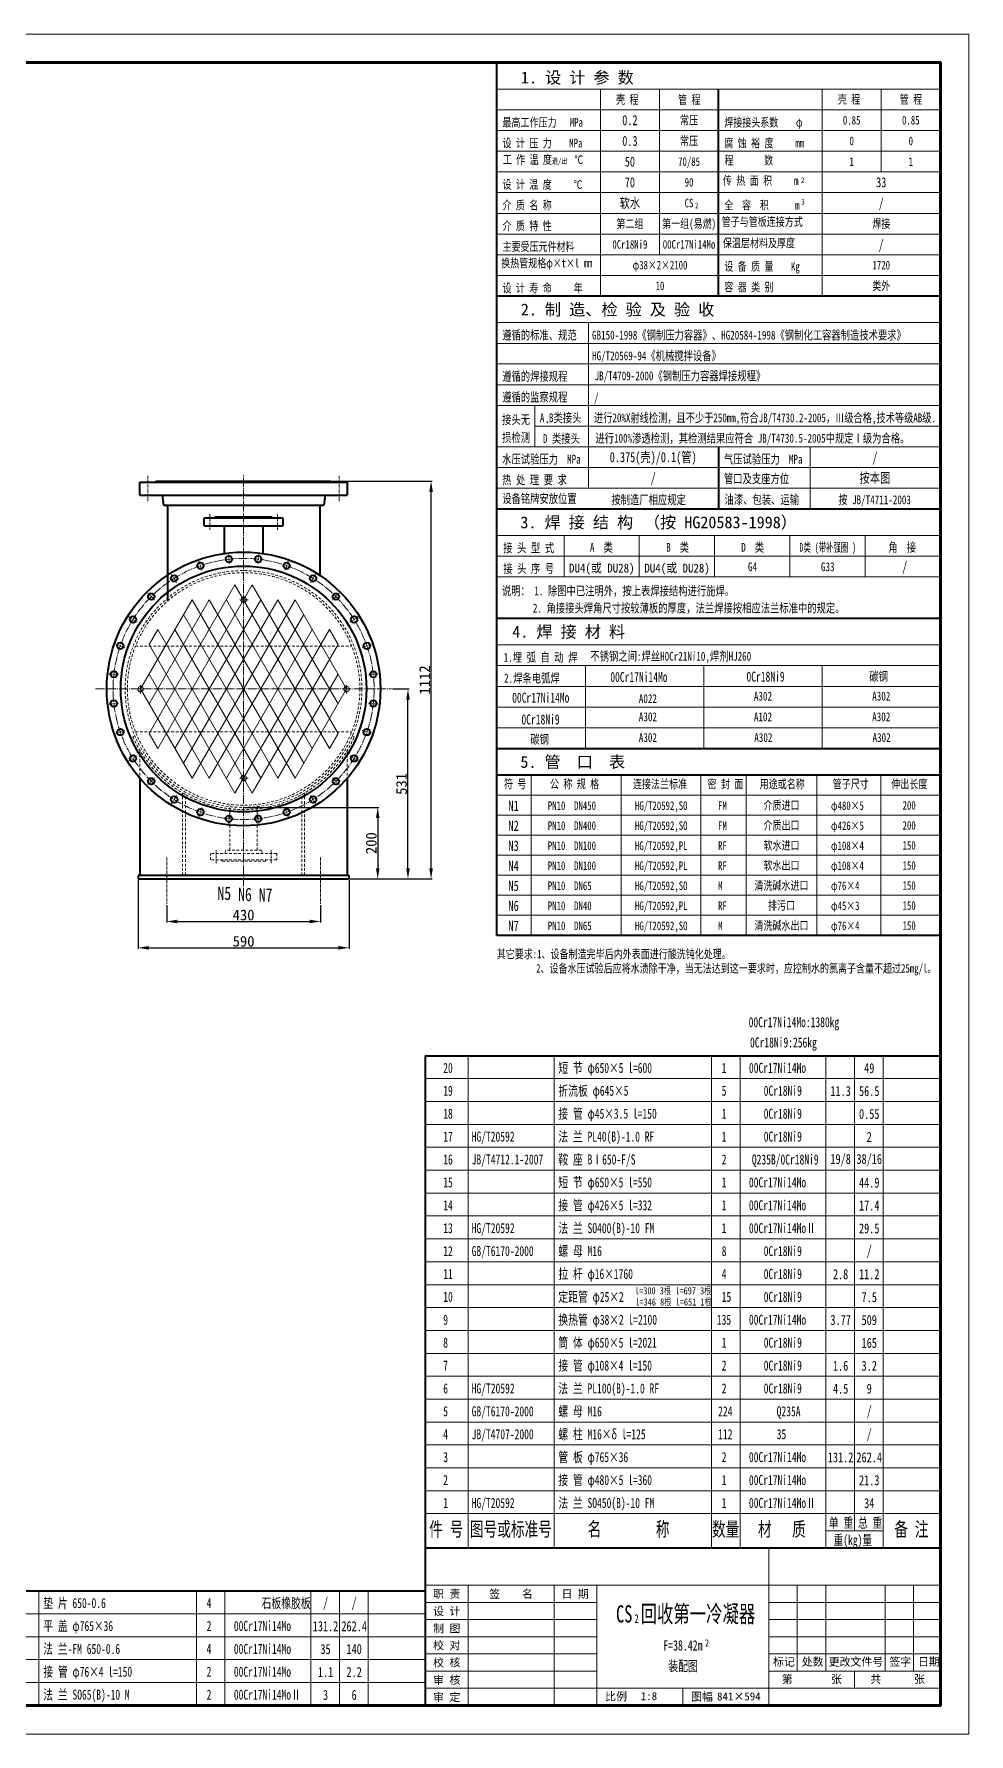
# Model space of a CAD drawing. Extents: x 588 to 8327, y -3799 to 953.
# Drawn here: x 5713 to 8327, y -3799 to 953 of the extents above; entities that cross this region are included whole.
import ezdxf
from ezdxf.enums import TextEntityAlignment as Align

# ---------------------------------------------------------------- set-up
doc = ezdxf.new("R2010")
doc.units = 0
doc.header["$LTSCALE"] = 10
doc.header["$PDMODE"] = 1
for name, pattern in [('XX-L', [1.25, 0.75, -0.5]), ('XX-S', [0.5, 0.3, -0.2]), ('ZXX-L', [3.28, 2.5, -0.3, 0.18, -0.3]), ('ZXX-S', [1.27, 0.75, -0.2, 0.12, -0.2])]:
    doc.linetypes.add(name, pattern=pattern)
doc.layers.get('Defpoints').update_dxf_attribs({"linetype": 'CONTINUOUS'})
for name, color, linetype, lineweight in [('A 粗实线', 1, 'CONTINUOUS', 40), ('B 细实线', 7, 'CONTINUOUS', 18), ('C 文 字', 2, 'CONTINUOUS', 20), ('D 短中心线', 3, 'ZXX-S', 18), ('E 长中心线', 3, 'ZXX-L', 18), ('F 短虚线', 6, 'XX-S', 20), ('G 长虚线', 6, 'XX-L', 20), ('J 标注尺寸', 2, 'CONTINUOUS', 18)]:
    doc.layers.add(name, color=color, linetype=linetype, lineweight=lineweight)
doc.styles.add('HZTXT', font='SIMFANG.TTF', dxfattribs={"width": 0.75})
doc.styles.get("Standard").update_dxf_attribs({"font": 'SIMFANG.TTF'})
doc.styles.add('标题中文', font='SIMFANG.TTF', dxfattribs={"width": 0.7})
doc.dimstyles.new('通用标注4.0', dxfattribs={"dimtxt": 30, "dimasz": 30, "dimexe": 3, "dimexo": 3, "dimgap": 3, "dimtad": 1, "dimdec": 0, "dimzin": 0, "dimdsep": 46, "dimtxsty": 'Standard', "dimcen": 3, "dimadec": 0, "dimazin": 0, "dimtfac": 0.375, "dimtdec": 0, "dimtmove": 2, "dimatfit": 3, "dimfxl": 0, "dimtzin": 0, "dimarcsym": 0})

# ---------------------------------------------------------------- blocks, each defined once
blk = doc.blocks.new('*D88')
at = {"layer": 'Defpoints', "color": 0}
for p in [(6083.6, -1478.4), (6513.6, -1478.4), (6513.6, -1527.4)]:
    blk.add_point(p, dxfattribs=at)
at = {"layer": 'J 标注尺寸', "color": 0, "lineweight": -2}
for p, q in [((6083.6, -1481.4), (6083.6, -1530.4)), ((6513.6, -1481.4), (6513.6, -1530.4)), ((6113.6, -1527.4), (6483.6, -1527.4))]:
    blk.add_line(p, q, dxfattribs=at)
at = {"layer": 'J 标注尺寸', "color": 0}
for points in [[(6113.6, -1522.4), (6113.6, -1532.4), (6083.6, -1527.4)], [(6483.6, -1522.4), (6483.6, -1532.4), (6513.6, -1527.4)]]:
    blk.add_solid(points, dxfattribs=at)
at = {"layer": 'J 标注尺寸', "color": 0, "insert": (6298.6, -1509.4), "char_height": 30, "attachment_point": 5}
blk.add_mtext('430', dxfattribs=at)
blk = doc.blocks.new('*D89')
at = {"layer": 'Defpoints', "color": 0}
for p in [(6003.6, -1408.4), (6593.6, -1408.4), (6593.6, -1601)]:
    blk.add_point(p, dxfattribs=at)
at = {"layer": 'J 标注尺寸', "color": 0, "lineweight": -2}
for p, q in [((6003.6, -1411.4), (6003.6, -1604)), ((6593.6, -1411.4), (6593.6, -1604)), ((6033.6, -1601), (6563.6, -1601))]:
    blk.add_line(p, q, dxfattribs=at)
at = {"layer": 'J 标注尺寸', "color": 0}
for points in [[(6033.6, -1596), (6033.6, -1606), (6003.6, -1601)], [(6563.6, -1596), (6563.6, -1606), (6593.6, -1601)]]:
    blk.add_solid(points, dxfattribs=at)
at = {"layer": 'J 标注尺寸', "color": 0, "insert": (6298.6, -1583), "char_height": 30, "attachment_point": 5}
blk.add_mtext('590', dxfattribs=at)
blk = doc.blocks.new('*D90')
at = {"layer": 'Defpoints', "color": 0}
for p in [(6298.6, -1208.4), (6593.6, -1408.4), (6673.6, -1408.4)]:
    blk.add_point(p, dxfattribs=at)
at = {"layer": 'J 标注尺寸', "color": 0, "lineweight": -2}
for p, q in [((6301.6, -1208.4), (6676.6, -1208.4)), ((6673.6, -1238.4), (6673.6, -1378.4)), ((6596.6, -1408.4), (6676.6, -1408.4))]:
    blk.add_line(p, q, dxfattribs=at)
at = {"layer": 'J 标注尺寸', "color": 0}
for points in [[(6668.6, -1238.4), (6678.6, -1238.4), (6673.6, -1208.4)], [(6668.6, -1378.4), (6678.6, -1378.4), (6673.6, -1408.4)]]:
    blk.add_solid(points, dxfattribs=at)
at = {"layer": 'J 标注尺寸', "color": 0, "insert": (6655.6, -1308.4), "char_height": 30, "attachment_point": 5, "rotation": 90}
blk.add_mtext('200', dxfattribs=at)
blk = doc.blocks.new('*D109')
at = {"layer": 'Defpoints', "color": 0}
for p in [(6712.3, -877.4), (6758.2, -877.4), (6593.6, -1408.4)]:
    blk.add_point(p, dxfattribs=at)
at = {"layer": 'J 标注尺寸', "color": 0, "lineweight": -2}
for p, q in [((6715.3, -877.4), (6761.2, -877.4)), ((6758.2, -1378.4), (6758.2, -907.4)), ((6596.6, -1408.4), (6761.2, -1408.4))]:
    blk.add_line(p, q, dxfattribs=at)
at = {"layer": 'J 标注尺寸', "color": 0}
for points in [[(6753.2, -907.4), (6763.2, -907.4), (6758.2, -877.4)], [(6753.2, -1378.4), (6763.2, -1378.4), (6758.2, -1408.4)]]:
    blk.add_solid(points, dxfattribs=at)
at = {"layer": 'J 标注尺寸', "color": 0, "insert": (6740.2, -1142.9), "char_height": 30, "attachment_point": 5, "rotation": 90}
blk.add_mtext('531', dxfattribs=at)
blk = doc.blocks.new('*D110')
at = {"layer": 'Defpoints', "color": 0}
for p in [(6543.6, -296.4), (6822.7, -296.4), (6593.6, -1408.4)]:
    blk.add_point(p, dxfattribs=at)
at = {"layer": 'J 标注尺寸', "color": 0, "lineweight": -2}
for p, q in [((6546.6, -296.4), (6825.7, -296.4)), ((6822.7, -1378.4), (6822.7, -326.4)), ((6596.6, -1408.4), (6825.7, -1408.4))]:
    blk.add_line(p, q, dxfattribs=at)
at = {"layer": 'J 标注尺寸', "color": 0}
for points in [[(6817.7, -326.4), (6827.7, -326.4), (6822.7, -296.4)], [(6817.7, -1378.4), (6827.7, -1378.4), (6822.7, -1408.4)]]:
    blk.add_solid(points, dxfattribs=at)
at = {"layer": 'J 标注尺寸', "color": 0, "insert": (6804.7, -852.4), "char_height": 30, "attachment_point": 5, "rotation": 90}
blk.add_mtext('1112', dxfattribs=at)

msp = doc.modelspace()

# ---------------------------------------------------------------- linework, layer by layer
at = {"layer": 'A 粗实线'}
for p, q in [((7006.6, -1566.1), (7006.6, 873.4)), ((7626.6, 220.6), (7626.6, 799)), ((8246.6, 220.6), (7006.6, 220.6)), ((7626.6, -200.5), (7626.6, -374.1)), ((6008.6, -299.4), (6588.6, -299.4)), ((6008.6, -335.4), (6008.6, -299.4)), ((6053.6, -296.4), (6543.6, -296.4)), ((6053.6, -299.4), (6053.6, -296.4)), ((6543.6, -296.4), (6543.6, -299.4)), ((6588.6, -299.4), (6588.6, -335.4)), ((6008.6, -335.4), (6588.6, -335.4)), ((6070.6, -335.4), (6074.3, -363.4)), ((6074.3, -363.4), (6522.8, -363.4)), ((6085.6, -363.4), (6085.6, -631.9)), ((6511.6, -363.4), (6511.6, -559.7)), ((6526.6, -335.4), (6522.8, -363.4)), ((7006.6, -374.1), (8246.6, -374.1)), ((6188.6, -399.4), (6408.6, -399.4)), ((6188.6, -421.4), (6188.6, -399.4)), ((6188.6, -421.4), (6408.6, -421.4)), ((6219.6, -396.4), (6377.6, -396.4)), ((6219.6, -399.4), (6219.6, -396.4)), ((6244.6, -421.4), (6244.6, -498.7)), ((6352.6, -421.4), (6352.6, -498.7)), ((6377.6, -396.4), (6377.6, -399.4)), ((6408.6, -399.4), (6408.6, -421.4)), ((7006.6, -679.9), (8246.6, -679.9)), ((7006.6, -1043.7), (8246.6, -1043.7)), ((6008.6, -1126.8), (6008.6, -1398.4)), ((6588.6, -1126.8), (6588.6, -1398.4)), ((8246.6, -1118.1), (7006.6, -1118.1)), ((6003.6, -1398.4), (6003.6, -1408.4)), ((6593.6, -1398.4), (6003.6, -1398.4)), ((6003.6, -1408.4), (6593.6, -1408.4)), ((6593.6, -1408.4), (6593.6, -1398.4)), ((8246.6, -1566.1), (7006.6, -1566.1)), ((6806.6, -1902.6), (6806.6, -3278.6)), ((6806.6, -1902.6), (8246.6, -1902.6)), ((6806.6, -3278.6), (8246.6, -3278.6)), ((5366.6, -3398.6), (6806.6, -3398.6))]:
    msp.add_line(p, q, dxfattribs=at)
at = {"layer": 'A 粗实线', "color": 1}
msp.add_line((6806.6, -3278.6), (6806.6, -3718.6), dxfattribs=at)
at = {"layer": 'A 粗实线', "color": 5, "lineweight": 60}
msp.add_lwpolyline([(1798.6, -3718.6), (8246.6, -3718.6), (8246.6, 873.4), (1798.6, 873.4)], close=True, dxfattribs=at)
at = {"layer": 'A 粗实线'}
for centre, radius in [((6298.6, -877.4), 382.5), ((6257.7, -514.7), 9), ((6339.5, -514.7), 9), ((6298.6, -877.4), 343.5), ((6104.4, -568.3), 9), ((6178, -532.9), 9), ((6419.1, -532.9), 9), ((6492.8, -568.3), 9), ((6040.5, -619.3), 9), ((6556.7, -619.3), 9), ((5989.5, -683.2), 9), ((6607.6, -683.2), 9), ((5954.1, -756.8), 9), ((6643.1, -756.8), 9), ((5935.9, -836.5), 9), ((6661.3, -836.5), 9), ((5935.9, -918.3), 9), ((6661.3, -918.3), 9), ((5954.1, -997.9), 9), ((6643.1, -997.9), 9), ((5989.5, -1071.6), 9), ((6607.6, -1071.6), 9), ((6040.5, -1135.5), 9), ((6556.7, -1135.5), 9), ((6104.4, -1186.4), 9), ((6492.8, -1186.4), 9), ((6178, -1221.9), 9), ((6257.7, -1240.1), 9), ((6339.5, -1240.1), 9), ((6419.1, -1221.9), 9)]:
    msp.add_circle(centre, radius, dxfattribs=at)
at = {"layer": 'B 细实线'}
for p, q in [((7006.6, 799), (8246.6, 799)), ((7296, 798.3), (7296, 220.6)), ((7461.3, 799), (7461.3, 336.3)), ((7916, 220.6), (7916, 799)), ((8081.3, 799), (8081.3, 567.8)), ((7006.6, 741.4), (8246.6, 741.4)), ((7006.6, 683.5), (8246.6, 683.5)), ((7006.6, 625.7), (8246.6, 625.7)), ((7006.6, 567.8), (8246.6, 567.8)), ((7006.6, 509.9), (8246.6, 509.9)), ((7006.6, 452.1), (8246.6, 452.1)), ((7006.6, 394.2), (8246.6, 394.2)), ((7006.6, 336.3), (8246.6, 336.3)), ((8246.6, 278.5), (7006.6, 278.5)), ((7006.6, 146.5), (8246.6, 146.5)), ((7262.9, -316.5), (7262.9, 146.5)), ((7006.6, 88.6), (8246.6, 88.6)), ((7006.6, 31), (8246.6, 31)), ((7006.6, -26.9), (8246.6, -26.9)), ((7006.6, -84.7), (8246.6, -84.7)), ((7113.1, -84.7), (7113.1, -200.5)), ((7146.4, -129.5), (7148.8, -133.6)), ((7113.1, -142.6), (8246.6, -142.6)), ((7006.6, -200.5), (8246.6, -200.5)), ((7882.9, -374.1), (7882.9, -200.5)), ((7006.6, -258.3), (8246.6, -258.3)), ((7006.6, -316.2), (8246.6, -316.2)), ((7006.6, -448.5), (8246.6, -448.5)), ((7194.4, -448.5), (7194.4, -564.2)), ((7404.8, -564.2), (7404.8, -448.5)), ((7615.2, -448.5), (7615.2, -564.2)), ((7825.6, -564.2), (7825.6, -448.5)), ((8036, -448.5), (8036, -564.2)), ((7006.6, -506.3), (8246.6, -506.3)), ((7006.6, -564.2), (8246.6, -564.2)), ((6274.6, -586.4), (6034.6, -1002.1)), ((6322.6, -586.4), (6058.6, -1043.7)), ((6274.6, -586.4), (6538.6, -1043.7)), ((6322.6, -586.4), (6562.6, -1002.1)), ((6154.6, -628), (6010.6, -877.4)), ((6202.6, -628), (6034.6, -919)), ((6346.6, -628), (6106.6, -1043.7)), ((6394.6, -628), (6130.6, -1085.2)), ((6442.6, -628), (6154.6, -1126.8)), ((6154.6, -628), (6442.6, -1126.8)), ((6202.6, -628), (6466.6, -1085.2)), ((6250.6, -628), (6490.6, -1043.7)), ((6394.6, -628), (6562.6, -919)), ((6442.6, -628), (6586.6, -877.4)), ((6058.6, -711.1), (6034.6, -752.7)), ((6058.6, -711.1), (6322.6, -1168.4)), ((6106.6, -711.1), (6346.6, -1126.8)), ((6130.6, -669.5), (6394.6, -1126.8)), ((6466.6, -669.5), (6202.6, -1126.8)), ((6490.6, -711.1), (6250.6, -1126.8)), ((6538.6, -711.1), (6274.6, -1168.4)), ((6538.6, -711.1), (6562.6, -752.7)), ((6034.6, -752.7), (6274.6, -1168.4)), ((6562.6, -752.7), (6322.6, -1168.4)), ((7006.6, -754.3), (8246.6, -754.3)), ((6034.6, -835.8), (6202.6, -1126.8)), ((6562.6, -835.8), (6394.6, -1126.8)), ((7006.6, -812.2), (8246.6, -812.2)), ((7254.6, -1043.7), (7254.6, -812.2)), ((7585.3, -1043.7), (7585.3, -812.2)), ((7916, -1043.7), (7916, -812.2)), ((6010.6, -877.4), (6154.6, -1126.8)), ((6586.6, -877.4), (6442.6, -1126.8)), ((7006.6, -870.1), (8246.6, -870.1)), ((8246.6, -927.9), (7006.6, -927.9)), ((7006.6, -985.8), (8246.6, -985.8)), ((6034.6, -1002.1), (6058.6, -1043.7)), ((6562.6, -1002.1), (6538.6, -1043.7)), ((7102.6, -1118.1), (7102.6, -1566.1)), ((7353.8, -1118.1), (7353.8, -1566.1)), ((7577.3, -1118.1), (7577.3, -1566.1)), ((7703.7, -1118.1), (7703.7, -1566.1)), ((7901.6, -1118.1), (7901.6, -1566.1)), ((8080.2, -1118.1), (8080.2, -1566.1)), ((8246.6, -1174.1), (7006.6, -1174.1)), ((8246.6, -1230.1), (7006.6, -1230.1)), ((8246.6, -1286.1), (7006.6, -1286.1)), ((8246.6, -1342.1), (7006.6, -1342.1)), ((8246.6, -1398.1), (7006.6, -1398.1)), ((8246.6, -1454.1), (7006.6, -1454.1)), ((8246.6, -1510.1), (7006.6, -1510.1)), ((6926.6, -3278.6), (6926.6, -1902.6)), ((7166.6, -3278.6), (7166.6, -1902.6)), ((7606.6, -3278.6), (7606.6, -1902.6)), ((7686.6, -3278.6), (7686.6, -1902.6)), ((7926.6, -3278.6), (7926.6, -1902.6)), ((8006.6, -3230.6), (8006.6, -1902.6)), ((8086.6, -3278.6), (8086.6, -1902.6)), ((6806.6, -1966.6), (8246.6, -1966.6)), ((6806.6, -2030.6), (8246.6, -2030.6)), ((6806.6, -2094.6), (8246.6, -2094.6)), ((6806.6, -2158.6), (8246.6, -2158.6)), ((6806.6, -2222.6), (8246.6, -2222.6)), ((6806.6, -2286.6), (8246.6, -2286.6)), ((6806.6, -2350.6), (8246.6, -2350.6)), ((6806.6, -2414.6), (8246.6, -2414.6)), ((6806.6, -2478.6), (8246.6, -2478.6)), ((6806.6, -2542.6), (8246.6, -2542.6)), ((6806.6, -2606.6), (8246.6, -2606.6)), ((6806.6, -2670.6), (8246.6, -2670.6)), ((6806.6, -2734.6), (8246.6, -2734.6)), ((6806.6, -2798.6), (8246.6, -2798.6)), ((6806.6, -2862.6), (8246.6, -2862.6)), ((6806.6, -2926.6), (8246.6, -2926.6)), ((6806.6, -2990.6), (8246.6, -2990.6)), ((6806.6, -3054.6), (8246.6, -3054.6)), ((6806.6, -3118.6), (8246.6, -3118.6)), ((6806.6, -3182.6), (8246.6, -3182.6)), ((7926.6, -3230.6), (8086.6, -3230.6)), ((7766.6, -3278.6), (7766.6, -3718.6)), ((5726.6, -3718.6), (5726.6, -3398.6)), ((6166.6, -3718.6), (6166.6, -3398.6)), ((6246.6, -3718.6), (6246.6, -3398.6)), ((6486.6, -3718.6), (6486.6, -3398.6)), ((6566.6, -3718.6), (6566.6, -3398.6)), ((6646.6, -3718.6), (6646.6, -3398.6)), ((6806.6, -3382.6), (8246.6, -3382.6)), ((6926.6, -3382.6), (6926.6, -3718.6)), ((7166.6, -3382.6), (7166.6, -3718.6)), ((7286.6, -3382.6), (7286.6, -3718.6)), ((7846.6, -3382.6), (7846.6, -3622.6)), ((7926.6, -3382.6), (7926.6, -3622.6)), ((8091.8, -3382.6), (8091.8, -3622.6)), ((8171.8, -3382.6), (8171.8, -3622.6)), ((5366.6, -3462.6), (6806.6, -3462.6)), ((6806.6, -3430.6), (7286.6, -3430.6)), ((7766.6, -3430.6), (8246.6, -3430.6)), ((6806.6, -3478.6), (7286.6, -3478.6)), ((7766.6, -3478.6), (8246.6, -3478.6)), ((5366.6, -3526.6), (6806.6, -3526.6)), ((6806.6, -3526.6), (7286.6, -3526.6)), ((7766.6, -3526.6), (8246.6, -3526.6)), ((5366.6, -3590.6), (6806.6, -3590.6)), ((6806.6, -3574.6), (7286.6, -3574.6)), ((7766.6, -3574.6), (8246.6, -3574.6)), ((5366.6, -3654.6), (6806.6, -3654.6)), ((6806.6, -3622.6), (7286.6, -3622.6)), ((7766.6, -3622.6), (8246.6, -3622.6)), ((8006.6, -3670.6), (8006.6, -3622.6)), ((6806.6, -3670.6), (8246.6, -3670.6)), ((7526.6, -3670.6), (7526.6, -3718.6))]:
    msp.add_line(p, q, dxfattribs=at)
msp.add_lwpolyline([(1598.6, -3798.6), (8326.6, -3798.6), (8326.6, 953.4), (1598.6, 953.4)], close=True, dxfattribs=at)
at = {"layer": 'D 短中心线'}
for p, q in [((6031.1, -281.4), (6031.1, -353.4)), ((6566.1, -281.4), (6566.1, -353.4)), ((6204.1, -388.4), (6204.1, -432.4)), ((6393.1, -388.4), (6393.1, -432.4)), ((6173.6, -520.3), (6182.5, -545.5)), ((6256.2, -501.4), (6259.2, -528)), ((6341, -501.4), (6338, -528)), ((6423.6, -520.3), (6414.7, -545.5)), ((6097.3, -557), (6111.5, -579.6)), ((6499.9, -557), (6485.7, -579.6)), ((6031.1, -609.9), (6049.9, -628.7)), ((6566.1, -609.9), (6547.2, -628.7)), ((6311.4, -628), (6285.8, -628)), ((5978.2, -676.1), (6000.8, -690.3)), ((6619, -676.1), (6596.3, -690.3)), ((5941.5, -752.4), (5966.7, -761.3)), ((6655.7, -752.4), (6630.5, -761.3)), ((5922.6, -835), (5949.2, -838)), ((6674.6, -835), (6648, -838)), ((6010.6, -890.2), (6010.6, -864.6)), ((6586.6, -890.2), (6586.6, -864.6)), ((5922.6, -919.8), (5949.2, -916.8)), ((6674.6, -919.8), (6648, -916.8)), ((5941.5, -1002.4), (5966.7, -993.5)), ((6655.7, -1002.4), (6630.5, -993.5)), ((5978.2, -1078.7), (6000.8, -1064.5)), ((6619, -1078.7), (6596.3, -1064.5)), ((6031.1, -1144.9), (6049.9, -1126)), ((6311.4, -1126.8), (6285.8, -1126.8)), ((6566.1, -1144.9), (6547.2, -1126)), ((6097.3, -1197.8), (6111.5, -1175.1)), ((6499.9, -1197.8), (6485.7, -1175.1)), ((6173.6, -1234.5), (6182.5, -1209.3)), ((6256.2, -1253.4), (6259.2, -1226.8)), ((6341, -1253.4), (6338, -1226.8)), ((6423.6, -1234.5), (6414.7, -1209.3)), ((6221.8, -1364.4), (6221.8, -1328.4)), ((6375.3, -1364.4), (6375.3, -1328.4)), ((6083.6, -1348.4), (6083.6, -1478.4)), ((6513.6, -1348.4), (6513.6, -1478.4))]:
    msp.add_line(p, q, dxfattribs=at)
at = {"layer": 'E 长中心线'}
for p, q in [((6298.6, -1428.4), (6298.6, -279.2)), ((5884.8, -877.4), (6712.3, -877.4))]:
    msp.add_line(p, q, dxfattribs=at)
msp.add_circle((6298.6, -877.4), 365, dxfattribs=at)
at = {"layer": 'F 短虚线'}
for centre in [(6298.6, -628), (6010.6, -877.4), (6586.6, -877.4), (6298.6, -1126.8)]:
    msp.add_circle(centre, 7, dxfattribs=at)
for centre, start, end in [((6298.6, -628), 180, 90), ((6010.6, -877.4), 180, 90), ((6586.6, -877.4), 90, 0), ((6298.6, -1126.8), 270, 180)]:
    msp.add_arc(centre, 8, start, end, dxfattribs=at)
at = {"layer": 'G 长虚线'}
for p, q in [((5996.6, -757.4), (6600.6, -757.4)), ((5996.6, -997.4), (6600.6, -997.4)), ((5994.7, -1008.6), (5989.2, -1011)), ((6602.5, -1008.6), (6608, -1011)), ((6008.6, -1049.1), (6008.6, -1126.8)), ((6588.6, -1049.1), (6588.6, -1126.8)), ((6128.1, -1398.4), (6128.1, -1168.1)), ((6136.1, -1398.4), (6136.1, -1172.6)), ((6461.1, -1398.4), (6461.1, -1172.6)), ((6469.1, -1398.4), (6469.1, -1168.1)), ((6260.6, -1328.4), (6260.6, -1202.4)), ((6336.6, -1328.4), (6336.6, -1202.4)), ((6246.6, -1337.4), (6248.1, -1328.4)), ((6349.1, -1328.4), (6248.1, -1328.4)), ((6350.6, -1337.4), (6349.1, -1328.4)), ((6391.1, -1337.4), (6206.1, -1337.4)), ((6206.1, -1355.4), (6206.1, -1337.4)), ((6391.1, -1355.4), (6206.1, -1355.4)), ((6237.6, -1358.4), (6237.6, -1355.4)), ((6359.6, -1358.4), (6237.6, -1358.4)), ((6359.6, -1355.4), (6359.6, -1358.4)), ((6391.1, -1337.4), (6391.1, -1355.4))]:
    msp.add_line(p, q, dxfattribs=at)
for radius in [331, 325]:
    msp.add_circle((6298.6, -877.4), radius, dxfattribs=at)
msp.add_arc((6298.6, -877.4), 337, 203.3569, 336.6431, dxfattribs=at)

# ---------------------------------------------------------------- texts
at = {"layer": 'A 粗实线', "color": 2, "style": 'HZTXT', "width": 0.75}
for s, p in [('0.2', (7378.6, 712.5)), ('0.3', (7378.6, 654.6)), ('50', (7378.6, 596.7)), ('70', (7378.6, 538.9)), ('33', (8081.3, 538.9)), ('软水', (7378.6, 481)), ('/', (8081.3, 481)), ('/', (8081.3, 365.3)), ('0.375(壳)/0.1(管)', (7443.7, -229.4)), ('/', (8063.7, -229.4)), ('/', (7443.7, -287.3)), ('按本图', (8063.7, -287.3)), ('/', (8146.9, -535.3))]:
    msp.add_text(s, height=28, dxfattribs=at).set_placement(p, align=Align.MIDDLE_CENTER)
at = {"layer": 'A 粗实线', "color": 2, "insert": (7018.7, 325), "char_height": 24, "width": 384, "attachment_point": 1, "style": 'HZTXT'}
msp.add_mtext('换热管规格φ×t×l mm ', dxfattribs=at)
at = {"layer": 'C 文 字', "style": 'HZTXT'}
for s, height, p in [('1. 设 计 参 数', 33.07, (7074, 815.2)), ('2. 制 造、检 验 及 验 收', 33.067, (7073.7, 166.8)), ('3. 焊 接 结 构', 33.07, (7072.4, -428.2)), ('（按 HG20583-1998）', 33.067, (7417.8, -428.2)), ('4. 焊 接 材 料', 33.07, (7049.8, -734)), ('5. 管  口  表', 33.07, (7072.4, -1097.8))]:
    msp.add_text(s, height=height, dxfattribs=at).set_placement(p)
at = {"layer": 'C 文 字', "style": 'HZTXT', "width": 0.75}
for s, p in [('壳 程', (7371.2, 770.1)), ('管 程', (7544.5, 769.8)), ('壳 程', (7991.2, 770.7)), ('管 程', (8164.5, 770.5)), ('常压', (7544, 712.5)), ('0.85', (7998.6, 712.5)), ('0.85', (8164, 712.5)), ('常压', (7544, 654.6)), ('0', (7998.6, 654.6)), ('0', (8164, 654.6)), ('70/85', (7544, 596.7)), ('1', (7998.6, 596.7)), ('1', (8164, 596.7)), ('90', (7544, 538.9)), ('CS', (7544, 481)), ('第二组', (7378.6, 423.1)), ('第一组(易燃)', (7544, 423.1)), ('焊接', (8081.3, 423.1)), ('0Cr18Ni9', (7378.6, 365.3)), ('00Cr17Ni14Mo', (7544, 365.4)), ('φ38×2×2100', (7462.7, 307.4)), ('1720', (8081.3, 307.4)), ('10', (7462.7, 249.5)), ('类外', (8081.3, 249.5)), ('介质进口', (7802.5, -1202.7)), ('200', (8159.3, -1202.7)), ('介质出口', (7802.5, -1258.7)), ('200', (8159.3, -1258.7)), ('软水进口', (7802.5, -1314.7)), ('150', (8159.3, -1314.7)), ('软水出口', (7802.5, -1370.7)), ('150', (8159.3, -1370.7)), ('清洗碱水进口', (7802.5, -1426.7)), ('150', (8159.3, -1426.7)), ('排污口', (7802.5, -1482.7)), ('150', (8159.3, -1482.7)), ('清洗碱水出口', (7802.5, -1538.7)), ('150', (8159.3, -1538.7))]:
    msp.add_text(s, height=24, dxfattribs=at).set_placement(p, align=Align.MIDDLE_CENTER)
for s, height, p in [('最高工作压力   MPa', 24, (7022.5, 694.3)), ('焊接接头系数    φ', 24, (7642.5, 694.3)), ('设 计 压 力    MPa', 24, (7022.5, 636.4)), ('腐 蚀 裕 度     mm', 24, (7642.5, 636.4)), ('设 计 温 度     ℃', 24, (7022.5, 520.7)), ('介 质 名 称', 24, (7022.5, 462.8)), ('全  容  积      m', 24, (7642.5, 462.8)), ('3', 15.6, (7858, 476.3)), ('介 质 特 性', 24, (7022.5, 404.9)), ('主要受压元件材料', 24, (7022.5, 347.1)), ('设 备 质 量    Kg', 24, (7642.5, 291.5)), ('设 计 寿 命     年', 24, (7022.5, 231.3)), ('容 器 类 别', 24, (7642.5, 233.9)), ('遵循的标准、规范', 24.8, (7021.6, 99.3)), ('GB150-1998《钢制压力容器》、HG20584-1998《钢制化工容器制造技术要求》', 24.8, (7272.8, 99.3)), ('HG/T20569-94《机械搅拌设备》', 24.8, (7272.8, 41.5)), ('遵循的焊接规程', 24.8, (7021.6, -16.1)), ('JB/T4709-2000《钢制压力容器焊接规程》', 24.8, (7279.9, -14.6)), ('遵循的监察规程', 24.8, (7021.6, -74)), ('/', 24.8, (7278.2, -75.9)), ('接头无', 24.8, (7021.2, -136.9)), ('A B类接头', 24.8, (7127, -131.9)), ('损检测', 24.8, (7021.2, -187)), ('D 类接头', 24.8, (7135.5, -189.7)), ('进行100%渗透检测，其检测结果应符合 JB/T4730.5-2005中规定Ⅰ级为合格。', 24.8, (7282.1, -189)), ('水压试验压力  MPa', 24.8, (7021.5, -247.6)), ('气压试验压力  MPa', 24.8, (7641.5, -247.6)), ('热 处 理 要 求', 24.8, (7021.5, -305.5)), ('管口及支座方位', 24.8, (7641.5, -302.3)), ('设备铭牌安放位置', 24.8, (7021.5, -357.8)), ('按制造厂相应规定', 24.8, (7326.7, -361)), ('油漆、包装、运输', 24.8, (7643.2, -360.5)), ('按 JB/T4711-2003', 24.8, (7961, -361)), ('接 头 型 式', 24.8, (7024.6, -495.6)), ('接 头 序 号', 24.8, (7024.6, -553.5)), ('说明： 1. 除图中已注明外，按上表焊接结构进行施焊。', 24.8, (7020.6, -615.7)), ('2. 角接接头焊角尺寸按较薄板的厚度，法兰焊接按相应法兰标准中的规定。', 24.8, (7107.5, -663.7)), ('1.埋 弧 自 动 焊', 24.8, (7025.9, -801.5)), ('不锈钢之间:焊丝H0Cr21Ni10,焊剂HJ260', 24.8, (7268.2, -798.4))]:
    msp.add_text(s, height=height, dxfattribs=at).set_placement(p)
at = {"layer": 'C 文 字', "style": 'HZTXT'}
for s, width, p, p2 in [('进行20%X射线检测，且不少于250mm,符合JB/T4730.2-2005，Ⅲ级合格,技术等级AB级.', 0.742806, (7278.3, -131.9), (8234.3, -131.9)), ('D类 (带补强圈 )', 0.614194, (7852.8, -494), (8010.9, -494)), ('DU4(或 DU28)', 0.888418, (7208.6, -551.9), (7391.5, -551.9)), ('DU4(或 DU28)', 0.888418, (7419, -551.9), (7602, -551.9))]:
    msp.add_text(s, height=24.8, dxfattribs=dict(at, width=width)).set_placement(p, p2, align=Align.FIT)
at = {"layer": 'C 文 字', "style": 'HZTXT', "width": 0.75}
for s, p in [('A  类', (7298.9, -494)), ('B  类', (7512.1, -494)), ('D  类', (7721.8, -494)), ('角  接', (8139.8, -494)), ('G4', (7721.3, -548.2)), ('G33', (7931.7, -548.2)), ('2.焊条电弧焊', (7104.6, -859.6)), ('碳钢', (8073.8, -854.8)), ('A022', (7428.9, -916.8)), ('A302', (7750.6, -909.8)), ('A302', (8081.3, -909.8)), ('A302', (7428.9, -967.6)), ('A102', (7750.6, -967.6)), ('A302', (8081.3, -967.6)), ('碳钢', (7126.2, -1030.7)), ('A302', (7428.9, -1025.5)), ('A302', (7751.6, -1025.5)), ('A302', (8082.3, -1025.5))]:
    msp.add_text(s, height=24.8, dxfattribs=at).set_placement(p, align=Align.CENTER)
for s, p in [('49', (8047.7, -1937.5)), ('11.3', (7967.7, -2001.5)), ('56.5', (8047.7, -2001.5)), ('0.55', (8047.7, -2065.5)), ('2', (8047.7, -2129.5)), ('19/8', (7967.7, -2193.5)), ('38/16', (8047.7, -2193.5)), ('44.9', (8047.7, -2257.5)), ('17.4', (8047.7, -2321.5)), ('29.5', (8047.7, -2385.5)), ('/', (8047.7, -2449.5)), ('2.8', (7967.7, -2513.5)), ('11.2', (8047.7, -2513.5)), ('7.5', (8047.7, -2577.5)), ('3.77', (7967.7, -2641.5)), ('509', (8047.7, -2641.5)), ('165', (8047.7, -2705.5)), ('1.6', (7967.7, -2769.5)), ('3.2', (8047.7, -2769.5)), ('4.5', (7967.7, -2833.5)), ('9', (8047.7, -2833.5)), ('/', (8047.7, -2897.5)), ('/', (8047.7, -2961.5)), ('131.2', (7967.7, -3025.5)), ('262.4', (8047.7, -3025.5)), ('21.3', (8047.7, -3089.5)), ('34', (8047.7, -3153.5)), ('/', (6527.7, -3433.5)), ('/', (6607.7, -3433.5)), ('131.2', (6527.7, -3497.5)), ('262.4', (6607.7, -3497.5)), ('35', (6527.7, -3561.5)), ('140', (6607.7, -3561.5)), ('1.1', (6527.7, -3625.5)), ('2.2', (6607.7, -3625.5)), ('3', (6527.7, -3689.5)), ('6', (6607.7, -3689.5))]:
    msp.add_text(s, height=28, dxfattribs=at).set_placement(p, align=Align.MIDDLE)
at = {"layer": 'C 文 字', "style": '标题中文', "oblique": 0.5}
msp.add_text('职 责', height=22.4, rotation=0.0959, dxfattribs=at).set_placement((6866.5, -3407), align=Align.MIDDLE_CENTER)
for s, p in [('签    名', (7046.2, -3406.2)), ('日 期', (7225.3, -3406.7)), ('设 计', (6866.5, -3455)), ('制 图', (6866.5, -3503)), ('校 对', (6866.5, -3550.2)), ('校 核', (6866.5, -3598.2)), ('标记', (7809.3, -3596.1)), ('处数', (7889.3, -3596.1)), ('更改文件号', (8010.5, -3596.1)), ('签字', (8134.4, -3596.1)), ('日期', (8214.4, -3596.1)), ('审 核', (6866.5, -3647)), ('第       张', (7886.9, -3644.8)), ('共      张', (8126.9, -3644.8)), ('审 定', (6866.5, -3695)), ('比例', (7339.9, -3693)), ('1:8', (7431.8, -3693)), ('图幅', (7579.9, -3693.7)), ('841×594', (7683.1, -3693.7))]:
    msp.add_text(s, height=22.4, rotation=0.0959, dxfattribs=at).set_placement(p, align=Align.MIDDLE)
at = {"layer": 'C 文 字', "attachment_point": 1, "style": 'HZTXT'}
for s, insert, char_height, width in [('工 作 温 度{\\H0.6667x;进/出  }℃', (7023.1, 614.3), 24, 384), ('程       数', (7643.2, 612.5), 24, 384), ('传 热 面 积     m ', (7638.7, 555.5), 24, 384), ('2', (7856.6, 552.7), 16, 384), ('管子与管板连接方式', (7635.2, 440.7), 24, 384), ('保温层材料及厚度', (7638.7, 381), 24, 384), (' 符 号', (7014.4, -1131.1), 24, 384), ('公 称 规 格', (7155.2, -1131.1), 24, 384), ('连接法兰标准', (7387.2, -1131.1), 24, 384), ('密 封 面', (7595.8, -1131.1), 24, 384), ('用途或名称', (7741.4, -1131.1), 24, 384), ('管子尺寸', (7945.6, -1131.1), 24, 384), ('伸出长度', (8109.4, -1131.1), 24, 384), ('N1', (7038.7, -1189.3), 28.8, 460.8), ('PN10  DN450', (7149.2, -1191.5), 24, 384), ('HG/T20592,SO', (7392.7, -1191.5), 24, 384), ('FM', (7625.1, -1191.5), 24, 384), ('φ480×5', (7940.6, -1191.5), 24, 384), ('N2', (7038.7, -1245.3), 28.8, 460.8), ('PN10  DN400', (7149.2, -1247.5), 24, 384), ('HG/T20592,SO', (7392.7, -1247.5), 24, 384), ('FM', (7625.1, -1247.5), 24, 384), ('φ426×5', (7940.6, -1247.5), 24, 384), ('N3', (7038.7, -1301.3), 28.8, 460.8), ('PN10  DN100', (7149.2, -1303.5), 24, 384), ('HG/T20592,PL', (7392.7, -1303.5), 24, 384), ('RF', (7625.1, -1303.5), 24, 384), ('φ108×4', (7940.6, -1303.5), 24, 384), ('N4', (7038.7, -1357.3), 28.8, 460.8), ('PN10  DN100', (7149.2, -1359.5), 24, 384), ('HG/T20592,PL', (7392.7, -1359.5), 24, 384), ('RF', (7625.1, -1359.5), 24, 384), ('φ108×4', (7940.6, -1359.5), 24, 384), ('N5', (7038.7, -1413.3), 28.8, 460.8), ('PN10  DN65', (7149.2, -1415.5), 24, 384), ('HG/T20592,SO', (7392.7, -1415.5), 24, 384), ('M', (7625.1, -1415.5), 24, 384), ('φ76×4', (7940.6, -1415.5), 24, 384), ('N5', (6225.6, -1429.7), 37.44, 599.04), ('N6', (6283.4, -1432.9), 37.44, 599.04), ('N7', (6341.1, -1434.3), 37.44, 599.04), ('N6', (7038.7, -1469.3), 28.8, 460.8), ('PN10  DN40', (7149.2, -1471.5), 24, 384), ('HG/T20592,PL', (7392.7, -1471.5), 24, 384), ('RF', (7625.1, -1471.5), 24, 384), ('φ45×3', (7940.6, -1471.5), 24, 384), ('N7', (7038.7, -1525.3), 28.8, 460.8), ('PN10  DN65', (7149.2, -1527.5), 24, 384), ('HG/T20592,SO', (7392.7, -1527.5), 24, 384), ('M', (7625.1, -1527.5), 24, 384), ('φ76×4', (7940.6, -1527.5), 24, 384), ('其它要求:1、设备制造完毕后内外表面进行酸洗钝化处理。\\P         2、设备水压试验后应将水渍除干净，当无法达到这一要求时，应控制水的氯离子含量不超过25mg/l。\\P          \\P     \\P     ', (7006.2, -1606.4), 24, 1214.426)]:
    msp.add_mtext(s, dxfattribs=dict(at, insert=insert, char_height=char_height, width=width))
at = {"layer": 'J 标注尺寸', "style": '标题中文', "width": 0.7}
for s, height, p in [('2', 15.7, (7561.1, 466.3)), ('00Cr17Ni14Mo', 28, (7323.9, -857.8)), ('0Cr18Ni9', 28, (7704.6, -856.8)), ('00Cr17Ni14Mo', 28, (7049.4, -915.7)), ('0Cr18Ni9', 28, (7075.5, -976.6)), ('00Cr17Ni14Mo:1380kg', 28, (7710.6, -1822.8)), ('0Cr18Ni9:256kg', 28, (7714.5, -1879.6)), ('20', 28, (6856.7, -1950.6)), ('短 节 φ650×5 l=600', 28, (7178.6, -1950.6)), ('1', 28, (7635.3, -1950.6)), ('00Cr17Ni14Mo', 28, (7711.4, -1950.6)), ('19', 28, (6856.7, -2014.6)), ('折流板 φ645×5', 28, (7178.6, -2014.6)), ('5', 28, (7635.3, -2014.6)), ('0Cr18Ni9', 28, (7752.7, -2014.6)), ('18', 28, (6856.7, -2078.6)), ('接 管 φ45×3.5 l=150', 28, (7178.6, -2078.6)), ('1', 28, (7635.3, -2078.6)), ('0Cr18Ni9', 28, (7752.7, -2078.6)), ('17', 28, (6856.7, -2142.6)), ('HG/T20592', 28, (6936.3, -2142.6)), ('法 兰 PL40(B)-1.0 RF', 28, (7178.6, -2142.6)), ('1', 28, (7635.3, -2142.6)), ('0Cr18Ni9', 28, (7752.7, -2142.6)), ('16', 28, (6856.7, -2206.6)), ('JB/T4712.1-2007', 28, (6936.3, -2206.6)), ('鞍 座 BⅠ650-F/S', 28, (7178.6, -2206.6)), ('2', 28, (7635.3, -2206.6)), ('Q235B/0Cr18Ni9', 28, (7719.6, -2206.6)), ('15', 28, (6856.7, -2270.6)), ('短 节 φ650×5 l=550', 28, (7178.6, -2270.6)), ('1', 28, (7635.3, -2270.6)), ('00Cr17Ni14Mo', 28, (7711.4, -2270.6)), ('14', 28, (6856.7, -2334.6)), ('接 管 φ426×5 l=332', 28, (7178.6, -2334.6)), ('1', 28, (7635.3, -2334.6)), ('00Cr17Ni14Mo', 28, (7711.4, -2334.6)), ('13', 28, (6856.7, -2398.6)), ('HG/T20592', 28, (6936.3, -2398.6)), ('法 兰 SO400(B)-10 FM', 28, (7178.6, -2398.6)), ('1', 28, (7635.3, -2398.6)), ('00Cr17Ni14MoⅡ', 28, (7711.4, -2398.6)), ('12', 28, (6856.7, -2462.6)), ('GB/T6170-2000', 28, (6936.3, -2462.6)), ('螺 母 M16', 28, (7178.6, -2462.6)), ('8', 28, (7635.3, -2462.6)), ('0Cr18Ni9', 28, (7752.7, -2462.6)), ('11', 28, (6856.7, -2526.6)), ('拉 杆 φ16×1760 ', 28, (7178.6, -2526.6)), ('4', 28, (7635.3, -2526.6)), ('0Cr18Ni9', 28, (7752.7, -2526.6)), ('10', 28, (6856.7, -2590.6)), ('定距管 φ25×2 ', 28, (7178.6, -2590.6)), ('l=300 3根', 20.16, (7393, -2569.7)), ('l=697 3根', 20.16, (7505.7, -2569.7)), ('15', 28, (7635.3, -2590.6)), ('0Cr18Ni9', 28, (7752.7, -2590.6)), ('l=346 8根', 20.16, (7393.9, -2601)), ('l=651 1根', 20.16, (7506.6, -2601)), ('9', 28, (6856.7, -2654.6)), ('换热管 φ38×2 l=2100', 28, (7178.6, -2654.6)), ('135', 28, (7621.6, -2654.6)), ('00Cr17Ni14Mo', 28, (7711.4, -2654.6)), ('8', 28, (6856.7, -2718.6)), ('筒 体 φ650×5 l=2021', 28, (7178.6, -2718.6)), ('1', 28, (7635.3, -2718.6)), ('0Cr18Ni9', 28, (7752.7, -2718.6)), ('7', 28, (6856.7, -2782.6)), ('接 管 φ108×4 l=150', 28, (7178.6, -2782.6)), ('2', 28, (7635.3, -2782.6)), ('0Cr18Ni9', 28, (7752.7, -2782.6)), ('6', 28, (6856.7, -2846.6)), ('HG/T20592', 28, (6936.3, -2846.6)), ('法 兰 PL100(B)-1.0 RF', 28, (7178.6, -2846.6)), ('2', 28, (7635.3, -2846.6)), ('0Cr18Ni9', 28, (7752.7, -2846.6)), ('5', 28, (6856.7, -2910.6)), ('GB/T6170-2000', 28, (6936.3, -2910.6)), ('螺 母 M16', 28, (7178.6, -2910.6)), ('224', 28, (7625.4, -2910.6)), ('Q235A', 28, (7789, -2910.6)), ('JB/T4707-2000', 28, (6936.3, -2974.6)), ('螺 柱 M16×δ l=125', 28, (7178.6, -2974.6)), ('4', 28, (6856.7, -2974.6)), ('112', 28, (7625.4, -2974.6)), ('35', 28, (7789, -2974.6)), ('3', 28, (6856.7, -3038.6)), ('管 板 φ765×36', 28, (7178.6, -3038.6)), ('2', 28, (7635.3, -3038.6)), ('00Cr17Ni14Mo', 28, (7711.4, -3038.6)), ('2', 28, (6856.7, -3102.6)), ('接 管 φ480×5 l=360', 28, (7178.6, -3102.6)), ('1', 28, (7635.3, -3102.6)), ('00Cr17Ni14Mo', 28, (7711.4, -3102.6)), ('法 兰 SO450(B)-10 FM', 28, (7178.6, -3166.6)), ('1', 28, (6856.7, -3166.6)), ('HG/T20592', 28, (6936.3, -3166.6)), ('1', 28, (7635.3, -3166.6)), ('00Cr17Ni14MoⅡ', 28, (7711.4, -3166.6)), ('件 号', 39.98, (6817.6, -3245.9)), ('图号或标准号', 39.98, (6931.3, -3245.9)), ('名        称', 39.98, (7260.6, -3245.9)), ('数量', 39.98, (7607.9, -3245.9)), ('材   质', 39.98, (7736.7, -3245.9)), ('单 重', 28, (7934.6, -3222.2)), ('总 重', 28, (8016, -3222.2)), ('备 注', 39.98, (8117.9, -3245.9)), ('重(kg)量', 28, (7947.8, -3270.2)), ('垫 片 650-0.6', 28, (5738.6, -3446.6)), ('4', 28, (6195.3, -3446.6)), ('石板橡胶板', 28, (6349, -3446.6)), ('CS 回收第一冷凝器', 47.98, (7339.9, -3486.8)), ('2', 24.2, (7391.4, -3488.1)), ('平 盖 φ765×36', 28, (5738.6, -3510.6)), ('2', 28, (6195.3, -3510.6)), ('00Cr17Ni14Mo', 28, (6271.4, -3510.6)), ('法 兰-FM 650-0.6', 28, (5738.6, -3574.6)), ('4', 28, (6195.3, -3574.6)), ('00Cr17Ni14Mo', 28, (6271.4, -3574.6)), ('F=38.42m', 28.79, (7471.9, -3565.3)), ('2', 20.2, (7588.3, -3554)), ('接 管 φ76×4 l=150', 28, (5738.6, -3638.6)), ('2', 28, (6195.3, -3638.6)), ('00Cr17Ni14Mo', 28, (6271.4, -3638.6)), ('装配图', 28.79, (7485.9, -3622.7)), ('法 兰 SO65(B)-10 M', 28, (5738.6, -3702.6)), ('2', 28, (6195.3, -3702.6)), ('00Cr17Ni14MoⅡ', 28, (6271.4, -3702.6))]:
    msp.add_text(s, height=height, dxfattribs=at).set_placement(p)

# ---------------------------------------------------------------- dimensions: what is measured, and where the dimension line sits
at = {"layer": 'J 标注尺寸'}
for base, p2, picture, middle in [((6822.7, -296.4), (6543.6, -296.4), '*D110', (6804.7, -852.4)), ((6758.2, -877.4), (6712.3, -877.4), '*D109', (6740.2, -1142.9))]:
    dim = msp.add_linear_dim(base=base, p1=(6593.6, -1408.4), p2=p2, angle=90, dimstyle='通用标注4.0', dxfattribs=at)
    dim.commit()
    dim.dimension.update_dxf_attribs({"geometry": picture, "text_midpoint": middle})
dim = msp.add_linear_dim(base=(6673.6, -1408.4), p1=(6298.6, -1208.4), p2=(6593.6, -1408.4), angle=90, text='200', dimstyle='通用标注4.0', dxfattribs=at)
dim.commit()
dim.dimension.update_dxf_attribs({"geometry": '*D90', "text_midpoint": (6655.6, -1308.4)})
for base, p1, p2, text, picture, middle in [((6593.6, -1601), (6003.6, -1408.4), (6593.6, -1408.4), '590', '*D89', (6298.6, -1583)), ((6513.6, -1527.4), (6083.6, -1478.4), (6513.6, -1478.4), '430', '*D88', (6298.6, -1509.4))]:
    dim = msp.add_linear_dim(base=base, p1=p1, p2=p2, text=text, dimstyle='通用标注4.0', dxfattribs=at)
    dim.commit()
    dim.dimension.update_dxf_attribs({"geometry": picture, "text_midpoint": middle})

doc.saveas('drawing.dxf')
